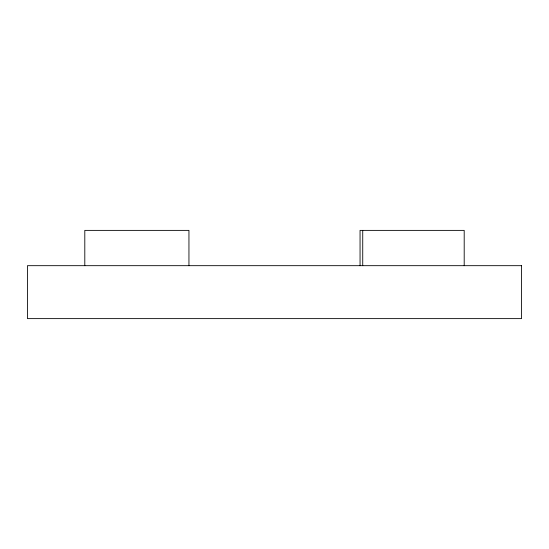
<?xml version="1.0" encoding="UTF-8"?>
<svg xmlns="http://www.w3.org/2000/svg" width="549" height="549" viewBox="0 0 549 549"><rect width="100%" height="100%" fill="white"/><g stroke="black" fill="none" stroke-linecap="round" stroke-linejoin="round"><path stroke-width="0.82" d="M464.2 265.675L464.2 230.381L360.055 230.381L360.055 265.675M362.731 230.381L362.731 265.675M188.945 265.675L188.945 230.381L84.8 230.381L84.8 265.675M521.55 265.675L27.45 265.675L27.45 318.619L521.55 318.619L521.55 265.675"/></g></svg>
